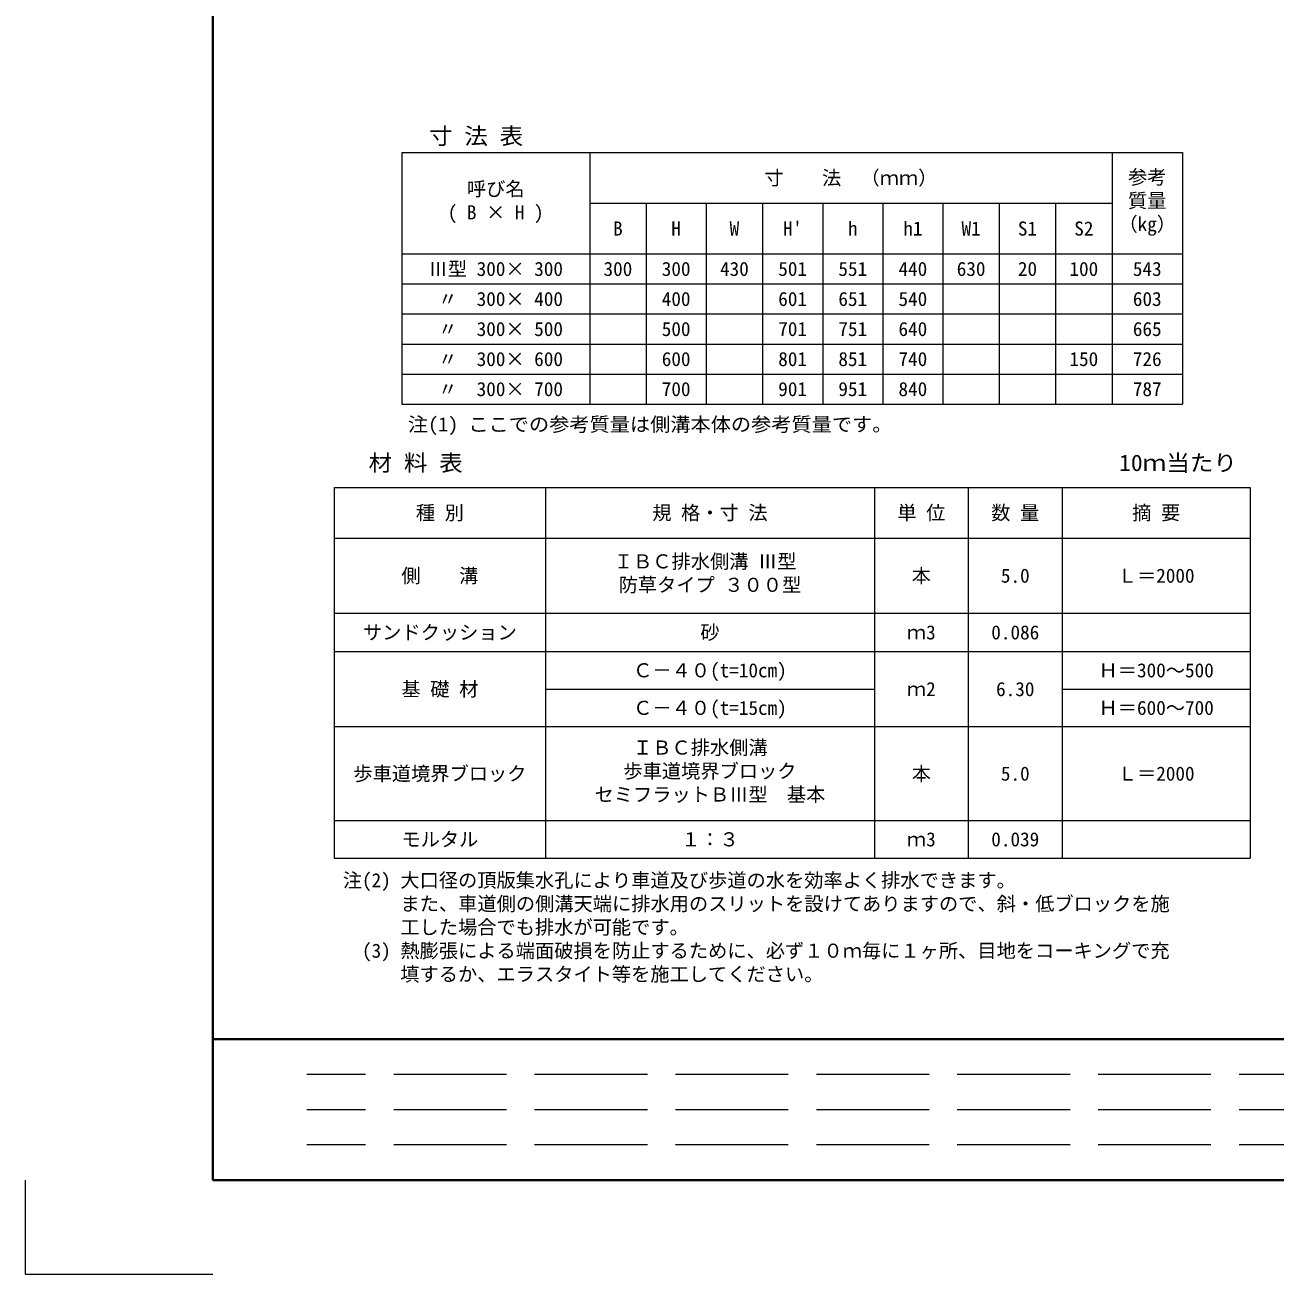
# Model space of a CAD drawing. Units: millimetres at full size; details may follow other scales. Extents: x 164402 to 209100, y 872507 to 885397.
# Drawn here: x 171976 to 174638, y 878947 to 881608 of the extents above; entities that cross this region are included whole.
import ezdxf
from ezdxf.enums import TextEntityAlignment as Align

# ---------------------------------------------------------------- set-up
doc = ezdxf.new("R2010")
doc.units = ezdxf.units.MM
doc.header["$LTSCALE"] = 40
doc.linetypes.add('DASHED', pattern=[7.5, 6, -1.5])
for name, color, linetype, lineweight in [('0_2', 7, 'Continuous', 13), ('Defpoints_3', 8, 'Continuous', 0), ('図枠', 7, 'Continuous', 5), ('寸法表', 30, 'Continuous', 13)]:
    doc.layers.add(name, color=color, linetype=linetype, lineweight=lineweight)
doc.layers.add('文字', color=7, linetype='Continuous')
doc.styles.add('ＭＳ 明朝', font='')
doc.styles.get('ＭＳ 明朝').set_extended_font_data('MS Mincho')

msp = doc.modelspace()

# ---------------------------------------------------------------- linework, layer by layer
at = {"layer": 'Defpoints_3'}
for p, q in [((173178.58, 881056.09), (173298.58, 881056.09)), ((173426.58, 881056.09), (173546.58, 881056.09)), ((173930.58, 881056.09), (174290.58, 881056.09)), ((173178.58, 880992.09), (173298.58, 880992.09)), ((173426.58, 880992.09), (173546.58, 880992.09)), ((173930.58, 880992.09), (174290.58, 880992.09)), ((173178.58, 880928.09), (173298.58, 880928.09)), ((173426.58, 880928.09), (173546.58, 880928.09)), ((173930.58, 880928.09), (174170.58, 880928.09)), ((173178.58, 880864.09), (173298.58, 880864.09)), ((173426.58, 880864.09), (173546.58, 880864.09)), ((173930.58, 880864.09), (174290.58, 880864.09))]:
    msp.add_line(p, q, dxfattribs=at)
at = {"layer": 'Defpoints_3', "color": 7, "lineweight": 13}
for p, q in [((171976.24, 879147.22), (171976.24, 878947.22)), ((171976.24, 878947.22), (172376.24, 878947.22))]:
    msp.add_line(p, q, dxfattribs=at)
at = {"layer": '図枠', "lineweight": 40}
for p, q in [((172376.24, 879147.22), (172376.24, 884687.22)), ((172376.24, 879447.22), (180176.24, 879447.22)), ((172376.24, 879147.22), (180176.24, 879147.22))]:
    msp.add_line(p, q, dxfattribs=at)
at = {"layer": '図枠', "linetype": 'DASHED', "lineweight": 9}
for p, q in [((175701.24, 879372.22), (172576.24, 879372.22)), ((175701.24, 879297.22), (172576.24, 879297.22)), ((175701.24, 879222.22), (172576.24, 879222.22))]:
    msp.add_line(p, q, dxfattribs=at)
at = {"layer": '寸法表'}
for p, q in [((172778.58, 881336.09), (174440.58, 881336.09)), ((172778.58, 881336.09), (172778.58, 880800.09)), ((173178.58, 881336.09), (173178.58, 880800.09)), ((174290.58, 881336.09), (174290.58, 880800.09)), ((174440.58, 881336.09), (174440.58, 880800.09)), ((173178.58, 881228.09), (174290.58, 881228.09)), ((173298.58, 881228.09), (173298.58, 880800.09)), ((173426.58, 881228.09), (173426.58, 880800.09)), ((173546.58, 881228.09), (173546.58, 880800.09)), ((173674.58, 881228.09), (173674.58, 880800.09)), ((173802.58, 881228.09), (173802.58, 880800.09)), ((173930.58, 881228.09), (173930.58, 880800.09)), ((174050.58, 881228.09), (174050.58, 880800.09)), ((174170.58, 881228.09), (174170.58, 880800.09)), ((172778.58, 881120.09), (174440.58, 881120.09)), ((172778.58, 881056.09), (173178.58, 881056.09)), ((173298.58, 881056.09), (173426.58, 881056.09)), ((173546.58, 881056.09), (173930.58, 881056.09)), ((174290.58, 881056.09), (174440.58, 881056.09)), ((172778.58, 880992.09), (173178.58, 880992.09)), ((173298.58, 880992.09), (173426.58, 880992.09)), ((173546.58, 880992.09), (173930.58, 880992.09)), ((174290.58, 880992.09), (174440.58, 880992.09)), ((172778.58, 880928.09), (173178.58, 880928.09)), ((173298.58, 880928.09), (173426.58, 880928.09)), ((173546.58, 880928.09), (173930.58, 880928.09)), ((174170.58, 880928.09), (174440.58, 880928.09)), ((172778.58, 880864.09), (173178.58, 880864.09)), ((173298.58, 880864.09), (173426.58, 880864.09)), ((173546.58, 880864.09), (173930.58, 880864.09)), ((174290.58, 880864.09), (174440.58, 880864.09)), ((172778.58, 880800.09), (174440.58, 880800.09)), ((172634.58, 880622.7), (174584.58, 880622.7)), ((172634.58, 880622.7), (172634.58, 879833.1)), ((173084.58, 880622.7), (173084.58, 879833.1)), ((173784.58, 880622.7), (173784.58, 879833.1)), ((173984.58, 880622.7), (173984.58, 879833.1)), ((174184.58, 880622.7), (174184.58, 879833.1)), ((174584.58, 880622.7), (174584.58, 879833.1)), ((172634.58, 880514.7), (174584.58, 880514.7)), ((172634.58, 880354.7), (174584.58, 880354.7)), ((172634.58, 880273.1), (174584.58, 880273.1)), ((173084.58, 880193.1), (173784.58, 880193.1)), ((174184.58, 880193.1), (174584.58, 880193.1)), ((172634.58, 880113.1), (174584.58, 880113.1)), ((172634.58, 879913.1), (174584.58, 879913.1)), ((172634.58, 879833.1), (174584.58, 879833.1))]:
    msp.add_line(p, q, dxfattribs=at)

# ---------------------------------------------------------------- texts
at = {"layer": '0_2', "style": 'ＭＳ 明朝'}
for s, p in [('注(2) 大口径の頂版集水孔により車道及び歩道の水を効率よく排水できます。', (172652.8, 879800.95)), ('\u3000\u3000\u3000また、車道側の側溝天端に排水用のスリットを設けてありますので、斜・低ブロックを施 ', (172652.8, 879750.95)), ('      工した場合でも排水が可能です。', (172652.8, 879700.95)), ('\u3000(3) 熱膨張による端面破損を防止するために、必ず１０ｍ毎に１ヶ所、目地をコーキングで充', (172652.8, 879650.95)), ('      填するか、エラスタイト等を施工してください。', (172652.8, 879600.95))]:
    msp.add_text(s, height=30.02, dxfattribs=at).set_placement(p, align=Align.TOP_LEFT)
at = {"layer": '寸法表', "style": 'ＭＳ 明朝'}
for s, p in [('参考', (174324.63, 881298.57)), ('呼び名', (172917.15, 881273.57)), ('質量', (174324.63, 881248.57)), ('( B × H )', (172876.2, 881223.57)), ('（kg）', (174304.15, 881198.57)), ('ＩＢＣ排水側溝 Ⅲ型 ', (173229.83, 880480.17)), ('防草タイプ ３００型', (173240.06, 880430.17)), ('ＩＢＣ排水側溝\u3000', (173270.78, 880083.57)), ('歩車道境界ブロック', (173250.3, 880033.57)), ('セミフラットＢⅢ型\u3000基本', (173188.88, 879983.57))]:
    msp.add_text(s, height=30.02, dxfattribs=at).set_placement(p, align=Align.TOP_LEFT)
for s, p in [('寸\u3000\u3000法\u3000（ｍｍ）', (173734.58, 881282.09)), ('B', (173238.58, 881174.09)), ('H', (173362.58, 881174.09)), ('W', (173486.58, 881174.09)), ("H'", (173610.58, 881174.09)), ('h', (173738.58, 881174.09)), ('h1', (173866.58, 881174.09)), ('W1', (173990.58, 881174.09)), ('S1', (174110.58, 881174.09)), ('S2', (174230.58, 881174.09)), ('Ⅲ型 300× 300', (172978.58, 881088.09)), ('300', (173238.58, 881088.09)), ('300', (173362.58, 881088.09)), ('430', (173486.58, 881088.09)), ('501', (173610.58, 881088.09)), ('551', (173738.58, 881088.09)), ('440', (173866.58, 881088.09)), ('630', (173990.58, 881088.09)), ('20', (174110.58, 881088.09)), ('100', (174230.58, 881088.09)), ('543', (174365.58, 881088.09)), (' 〃\u3000300× 400', (172978.58, 881024.09)), ('400', (173362.58, 881024.09)), ('601', (173610.58, 881024.09)), ('651', (173738.58, 881024.09)), ('540', (173866.58, 881024.09)), ('603', (174365.58, 881024.09)), (' 〃\u3000300× 500', (172978.58, 880960.09)), ('500', (173362.58, 880960.09)), ('701', (173610.58, 880960.09)), ('751', (173738.58, 880960.09)), ('640', (173866.58, 880960.09)), ('665', (174365.58, 880960.09)), (' 〃\u3000300× 600', (172978.58, 880896.09)), ('600', (173362.58, 880896.09)), ('801', (173610.58, 880896.09)), ('851', (173738.58, 880896.09)), ('740', (173866.58, 880896.09)), ('150', (174230.58, 880896.09)), ('726', (174365.58, 880896.09)), (' 〃\u3000300× 700', (172978.58, 880832.09)), ('700', (173362.58, 880832.09)), ('901', (173610.58, 880832.09)), ('951', (173738.58, 880832.09)), ('840', (173866.58, 880832.09)), ('787', (174365.58, 880832.09)), ('種 別', (172859.58, 880568.7)), ('規 格・寸 法', (173434.58, 880568.7)), ('単 位', (173884.58, 880568.7)), ('数 量', (174084.58, 880568.7)), ('摘 要', (174384.58, 880568.7)), ('側\u3000\u3000溝', (172859.58, 880434.7)), ('本', (173884.58, 880434.7)), ('5.0', (174084.58, 880434.7)), ('Ｌ＝2000', (174384.58, 880434.7)), ('サンドクッション', (172859.58, 880313.9)), ('砂', (173434.58, 880313.9)), ('ｍ3', (173884.58, 880313.9)), ('0.086', (174084.58, 880313.9)), ('Ｃ－４０(t=10cm)', (173434.58, 880233.1)), ('Ｈ＝300～500', (174384.58, 880233.1)), ('基 礎 材', (172859.58, 880193.1)), ('ｍ2', (173884.58, 880193.1)), ('6.30', (174084.58, 880193.1)), ('Ｃ－４０(t=15cm)', (173434.58, 880153.1)), ('Ｈ＝600～700', (174384.58, 880153.1)), ('歩車道境界ブロック', (172859.58, 880013.1)), ('本', (173884.58, 880013.1)), ('5.0', (174084.58, 880013.1)), ('Ｌ＝2000', (174384.58, 880013.1)), ('モルタル', (172859.58, 879873.1)), ('１：３', (173434.58, 879873.1)), ('ｍ3', (173884.58, 879873.1)), ('0.039', (174084.58, 879873.1))]:
    msp.add_text(s, height=30.02, dxfattribs=at).set_placement(p, align=Align.MIDDLE_CENTER)
at = {"layer": '文字', "style": 'ＭＳ 明朝', "width": 1.05}
msp.add_text('寸 法 表', height=35.03, dxfattribs=at).set_placement((172936.58, 881371.09), align=Align.MIDDLE_CENTER)
for s, height, p in [('注(1) ここでの参考質量は側溝本体の参考質量です。', 30.02, (172791.44, 880733.01)), ('10ｍ当たり', 35.03, (174305.81, 880647.06))]:
    msp.add_text(s, height=height, dxfattribs=at).set_placement(p, align=Align.BOTTOM_LEFT)
msp.add_text('材 料 表', height=35.03, dxfattribs=at).set_placement((172807.97, 880647.06), align=Align.BOTTOM_CENTER)

doc.saveas('drawing.dxf')
